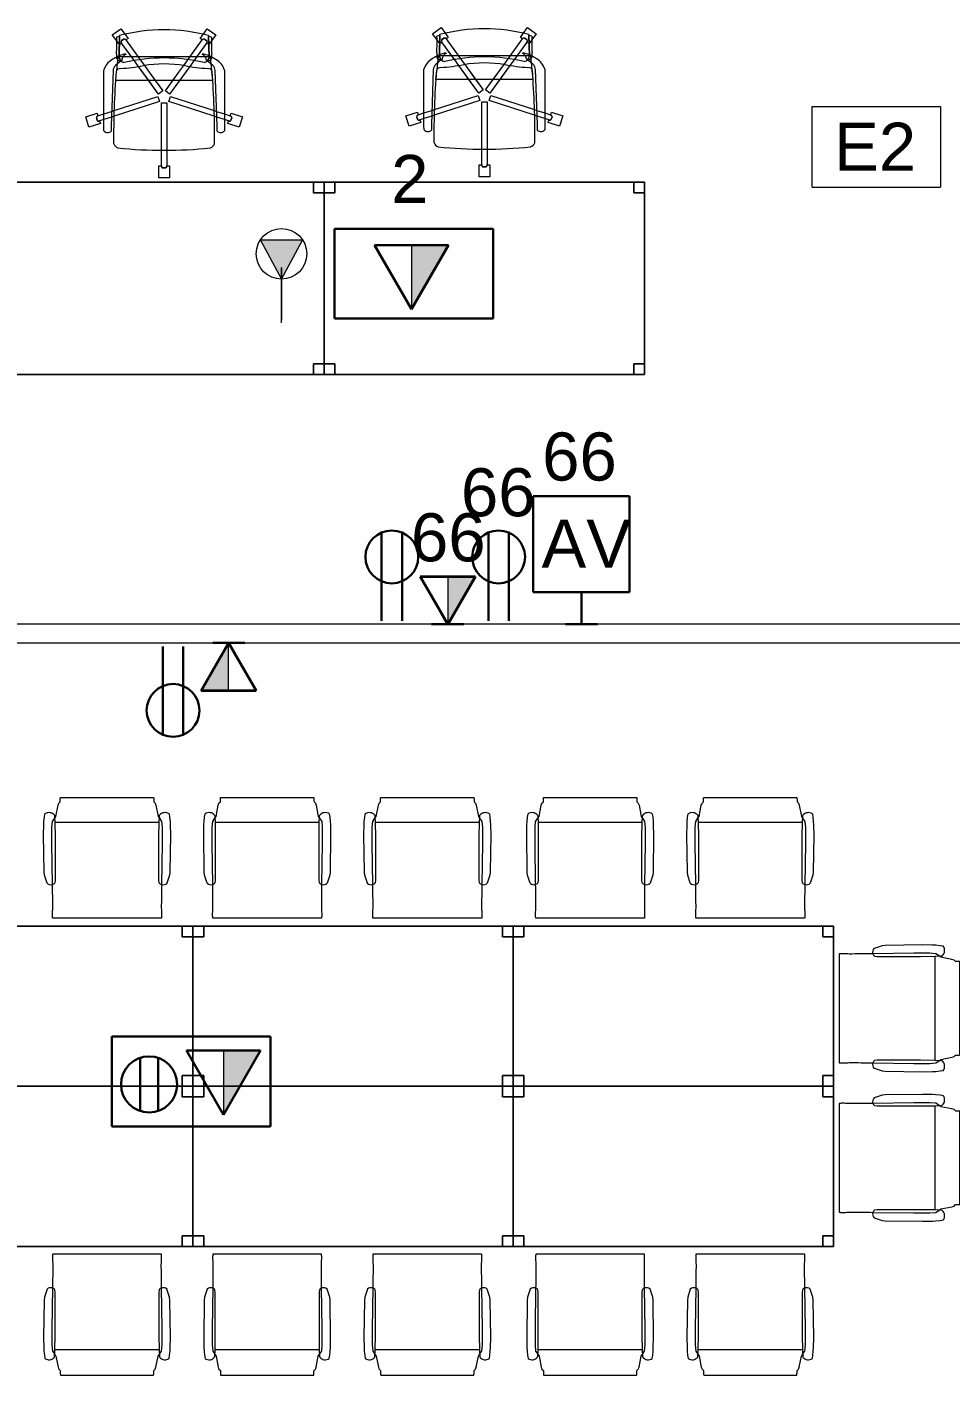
# Model space of a CAD drawing. Header units: inches. Extents: x 385 to 2249, y -1781 to -36.
# Drawn here: x 566.4 to 739.3, y -533.8 to -281.4 of the extents above; entities that cross this region are included whole.
import ezdxf

# ---------------------------------------------------------------- set-up
doc = ezdxf.new("R2010")
doc.units = ezdxf.units.IN
doc.header["$MEASUREMENT"] = 0
for name, color, linetype, lineweight in [('A-ANNO-KEYN', 231, 'Continuous', 9), ('A-ANNO-NOTE', 131, 'Continuous', 30), ('E-ELEC-FIXT', 91, 'Continuous', 9), ('I-FURN', 30, 'Continuous', 9), ('I-WALL', 2, 'Continuous', 13)]:
    doc.layers.add(name, color=color, linetype=linetype, lineweight=lineweight)
doc.styles.add('Arial', font='arial.ttf', dxfattribs={"height": 9})
doc.styles.add('Swis721 Lt BT', font='swissl.ttf', dxfattribs={"height": 9})

# ---------------------------------------------------------------- blocks, each defined once
blk = doc.blocks.new('F-Haworth_Chair_X99-Seminar - X99 Advanced Seminar Chair-V18-Level 5 POWER _ SIGNAL')
at = {"layer": 'I-FURN'}
for p, q in [((-1, 15.13), (1, 15.13)), ((-1, 12.88), (-1, 15.13)), ((-1, 15.13), (1, 15.13)), ((-1, 12.88), (-1, 15.13)), ((-0.52, 12.88), (-1, 12.88)), ((-0.52, 12.88), (-1, 12.88)), ((-0.5, 9.91), (-0.5, 12.88)), ((-0.5, 9.91), (-0.5, 12.88)), ((0.26, 13.26), (-0.26, 13.26)), ((0.26, 13.26), (-0.26, 13.26)), ((-0.25, 13.25), (0.25, 13.25)), ((-0.25, 13.25), (0.25, 13.25)), ((0.5, 12.88), (0.5, 9.91)), ((0.5, 12.88), (0.5, 9.91)), ((1, 12.88), (0.52, 12.88)), ((1, 12.88), (0.52, 12.88)), ((1, 15.13), (1, 12.88)), ((1, 15.13), (1, 12.88)), ((-0.5, 1.08), (-0.5, 9.91)), ((-0.5, 1.08), (-0.5, 9.91)), ((0.5, 9.91), (0.5, 1.08)), ((0.5, 9.91), (0.5, 1.08)), ((-14.69, 3.72), (-14.08, 5.62)), ((-14.69, 3.72), (-14.08, 5.62)), ((-14.08, 5.62), (-11.94, 4.93)), ((-14.08, 5.62), (-11.94, 4.93)), ((-11.32, 5.48), (-11.3, 6.32)), ((-11.32, -5.06), (-11.32, 5.48)), ((-9.92, 6.36), (-9.92, 5.36)), ((-9.92, 5.36), (-9.57, -4.97)), ((9.57, -4.97), (9.92, 5.36)), ((9.92, 5.36), (9.92, 6.36)), ((11.3, 6.32), (11.32, 5.48)), ((11.32, 5.48), (11.32, -5.06)), ((11.94, 4.93), (14.08, 5.62)), ((11.94, 4.93), (14.08, 5.62)), ((14.08, 5.62), (14.69, 3.72)), ((14.08, 5.62), (14.69, 3.72)), ((-12.55, 3.03), (-14.69, 3.72)), ((-12.55, 3.03), (-14.69, 3.72)), ((-12.53, 4.34), (-12.69, 3.85)), ((-12.53, 4.34), (-12.69, 3.85)), ((-12.68, 3.86), (-12.52, 4.33)), ((-12.68, 3.86), (-12.52, 4.33)), ((-12.4, 3.49), (-12.55, 3.03)), ((-12.4, 3.49), (-12.55, 3.03)), ((-11.32, 3.15), (-12.4, 3.5)), ((-11.32, 3.15), (-12.4, 3.5)), ((-11.94, 4.93), (-12.09, 4.47)), ((-11.94, 4.93), (-12.09, 4.47)), ((-12.09, 4.45), (-11.32, 4.21)), ((-12.09, 4.45), (-11.32, 4.21)), ((-11.32, 4.21), (-9.86, 3.73)), ((-11.32, 4.21), (-9.86, 3.73)), ((-9.83, 2.67), (-11.32, 3.15)), ((-9.83, 2.67), (-11.32, 3.15)), ((-9.86, 3.73), (-9.38, 3.57)), ((-9.86, 3.73), (-9.38, 3.57)), ((-9.37, 2.52), (-9.83, 2.67)), ((-9.37, 2.52), (-9.83, 2.67)), ((-9.38, 3.57), (-0.87, 0.81)), ((-9.38, 3.57), (-0.87, 0.81)), ((0.87, 0.81), (9.38, 3.57)), ((0.87, 0.81), (9.38, 3.57)), ((9.83, 2.67), (9.37, 2.52)), ((9.83, 2.67), (9.37, 2.52)), ((9.38, 3.57), (9.86, 3.73)), ((9.38, 3.57), (9.86, 3.73)), ((11.32, 3.15), (9.83, 2.67)), ((11.32, 3.15), (9.83, 2.67)), ((9.86, 3.73), (11.32, 4.21)), ((9.86, 3.73), (11.32, 4.21)), ((11.32, 4.21), (12.09, 4.45)), ((11.32, 4.21), (12.09, 4.45)), ((12.4, 3.5), (11.32, 3.15)), ((12.4, 3.5), (11.32, 3.15)), ((12.09, 4.47), (11.94, 4.93)), ((12.09, 4.47), (11.94, 4.93)), ((12.55, 3.03), (12.4, 3.49)), ((12.55, 3.03), (12.4, 3.49)), ((12.52, 4.33), (12.68, 3.86)), ((12.52, 4.33), (12.68, 3.86)), ((12.69, 3.85), (12.53, 4.34)), ((12.69, 3.85), (12.53, 4.34)), ((14.69, 3.72), (12.55, 3.03)), ((14.69, 3.72), (12.55, 3.03)), ((-1.18, -0.14), (-9.37, 2.52)), ((-1.18, -0.14), (-9.37, 2.52)), ((-0.87, 0.81), (-1.18, -0.14)), ((-0.87, 0.81), (-1.18, -0.14)), ((0.5, 1.08), (-0.5, 1.08)), ((0.5, 1.08), (-0.5, 1.08)), ((1.18, -0.14), (0.87, 0.81)), ((1.18, -0.14), (0.87, 0.81)), ((9.37, 2.52), (1.18, -0.14)), ((9.37, 2.52), (1.18, -0.14)), ((-4.79, -5.75), (-1.04, -0.58)), ((-0.23, -1.17), (-3.68, -5.91)), ((-2.89, -3.12), (-1.04, -0.58)), ((-0.23, -1.17), (-1.65, -3.12)), ((-1.04, -0.58), (-0.23, -1.17)), ((-1.04, -0.58), (-0.23, -1.17)), ((0.23, -1.17), (1.04, -0.58)), ((0.23, -1.17), (1.04, -0.58)), ((1.65, -3.12), (0.23, -1.17)), ((3.68, -5.91), (0.23, -1.17)), ((1.04, -0.58), (2.89, -3.12)), ((1.04, -0.58), (4.79, -5.75)), ((-9.07, -3.12), (-2.89, -3.12)), ((-9.07, -3.2), (-9.07, -3.12)), ((-8.9, -4.8), (-9.07, -3.2)), ((-8.88, -4.99), (-8.89, -4.91)), ((-8.75, -6.22), (-8.88, -4.99)), ((-4.79, -5.75), (-2.89, -3.12)), ((-1.65, -3.12), (-3.68, -5.91)), ((-2.89, -3.12), (-1.65, -3.12)), ((-1.65, -3.12), (1.65, -3.12)), ((1.65, -3.12), (2.89, -3.12)), ((3.68, -5.91), (1.65, -3.12)), ((2.89, -3.12), (9.07, -3.12)), ((2.89, -3.12), (4.79, -5.75)), ((8.88, -4.99), (8.75, -6.22)), ((8.89, -4.91), (8.88, -4.99)), ((9.07, -3.2), (8.9, -4.8)), ((9.07, -3.12), (9.07, -3.2)), ((-9.13, -5.92), (-8.07, -6.77)), ((-8.68, -6.87), (-8.75, -6.22)), ((-8.62, -7.42), (-8.68, -6.87)), ((-8.6, -7.6), (-8.62, -7.43)), ((-8.61, -6.81), (-8.23, -6.95)), ((-8.42, -7.57), (-8.34, -11.37)), ((-8.34, -11.52), (-8.42, -7.57)), ((-8.03, -6.81), (-7.95, -6.87)), ((-7.97, -10.12), (-5.57, -6.82)), ((-4.47, -7.01), (-7.16, -10.71)), ((-6.14, -7.6), (-5.57, -6.82)), ((-5.57, -6.82), (-4.79, -5.75)), ((-5.57, -6.82), (-4.79, -5.75)), ((-4.47, -7.01), (-4.9, -7.6)), ((-3.68, -5.91), (-4.47, -7.01)), ((-3.68, -5.91), (-4.47, -7.01)), ((4.47, -7.01), (3.68, -5.91)), ((4.47, -7.01), (3.68, -5.91)), ((4.9, -7.6), (4.47, -7.01)), ((7.16, -10.71), (4.47, -7.01)), ((4.79, -5.75), (5.57, -6.82)), ((4.79, -5.75), (5.57, -6.82)), ((5.57, -6.82), (6.14, -7.6)), ((5.57, -6.82), (7.97, -10.12)), ((7.95, -6.87), (8.03, -6.81)), ((8.07, -6.77), (9.13, -5.92)), ((8.23, -6.95), (8.61, -6.81)), ((8.34, -11.37), (8.42, -7.57)), ((8.42, -7.57), (8.34, -11.52)), ((8.62, -7.43), (8.6, -7.6)), ((8.68, -6.87), (8.62, -7.42)), ((8.75, -6.22), (8.68, -6.87)), ((-8.88, -10.52), (-8.38, -9.83)), ((-8.88, -10.52), (-8.38, -9.83)), ((-8.49, -7.6), (-8.56, -7.6)), ((-7.65, -7.6), (-8.4, -7.6)), ((-8.38, -9.83), (-7.99, -10.11)), ((-8.38, -9.83), (-7.99, -10.11)), ((-7.97, -10.12), (-6.14, -7.6)), ((-6.14, -7.6), (-7.65, -7.6)), ((-7.18, -7.99), (-7.21, -8.13)), ((-4.9, -7.6), (-7.16, -10.71)), ((-4.9, -7.6), (-6.14, -7.6)), ((4.9, -7.6), (-4.9, -7.6)), ((6.14, -7.6), (4.9, -7.6)), ((7.16, -10.71), (4.9, -7.6)), ((7.65, -7.6), (6.14, -7.6)), ((6.14, -7.6), (7.97, -10.12)), ((7.21, -8.13), (7.18, -7.99)), ((8.4, -7.6), (7.65, -7.6)), ((7.99, -10.11), (8.38, -9.83)), ((7.99, -10.11), (8.38, -9.83)), ((8.38, -9.83), (8.88, -10.52)), ((8.38, -9.83), (8.88, -10.52)), ((8.56, -7.6), (8.49, -7.6)), ((-9.7, -11.65), (-8.88, -10.52)), ((-9.7, -11.65), (-8.88, -10.52)), ((-8.08, -12.82), (-9.7, -11.65)), ((-8.08, -12.82), (-9.7, -11.65)), ((-7.29, -11.74), (-8.08, -12.82)), ((-7.29, -11.74), (-8.08, -12.82)), ((-8, -10.58), (-7.59, -10.88)), ((-8, -10.58), (-7.59, -10.88)), ((-7.59, -10.87), (-7.99, -10.57)), ((-7.59, -10.87), (-7.99, -10.57)), ((-6.76, -11), (-7.29, -11.74)), ((-6.76, -11), (-7.29, -11.74)), ((-7.15, -10.72), (-6.76, -11)), ((-7.15, -10.72), (-6.76, -11)), ((6.76, -11), (7.15, -10.72)), ((6.76, -11), (7.15, -10.72)), ((7.29, -11.74), (6.76, -11)), ((7.29, -11.74), (6.76, -11)), ((8.08, -12.82), (7.29, -11.74)), ((8.08, -12.82), (7.29, -11.74)), ((7.99, -10.57), (7.59, -10.87)), ((7.99, -10.57), (7.59, -10.87)), ((7.59, -10.88), (8, -10.58)), ((7.59, -10.88), (8, -10.58)), ((9.7, -11.65), (8.08, -12.82)), ((9.7, -11.65), (8.08, -12.82)), ((8.88, -10.52), (9.7, -11.65)), ((8.88, -10.52), (9.7, -11.65))]:
    blk.add_line(p, q, dxfattribs=at)
for centre, radius, start, end in [((-0.11, 12.88), 0.407, 111.1651, 180.8349), ((-0.11, 12.88), 0.407, 166.9009, 180.8349), ((-0.11, 12.88), 0.407, 111.1651, 166.9009), ((-0.09, 12.88), 0.406, 112.6199, 180), ((-0.09, 12.88), 0.406, 166.524, 180), ((-0.09, 12.88), 0.406, 126.0959, 166.524), ((-0.09, 12.88), 0.406, 112.6199, 126.0959), ((0.09, 12.88), 0.406, 53.9041, 67.3801), ((0.09, 12.88), 0.406, 0, 67.3801), ((0.11, 12.88), 0.407, 40.967, 68.8349), ((0.11, 12.88), 0.407, 359.1651, 68.8349), ((0.09, 12.88), 0.406, 0, 53.9041), ((0.11, 12.88), 0.407, 27.033, 40.967), ((0.11, 12.88), 0.407, 359.1651, 27.033), ((-8.21, 8.28), 1.31, 110.0433, 159.9567), ((144.06, 7.32), 153.52, 179.4749, 184.5213), ((0, -75.01), 84.96, 84.1475, 95.8525), ((8.21, 8.28), 1.31, 20.0433, 69.9567), ((-144.06, 7.32), 153.52, 355.4787, 0.5251), ((-10.58, 5.68), 0.956, 45.8901, 138.1099), ((10.58, 5.68), 0.956, 41.8901, 134.1099), ((-12.28, 3.88), 0.407, 183.1651, 238.9009), ((-12.28, 3.88), 0.407, 183.1651, 252.8349), ((-12.27, 3.89), 0.406, 184.6199, 198.0959), ((-12.27, 3.89), 0.406, 184.6199, 252), ((-12.27, 3.89), 0.406, 198.0959, 238.524), ((-12.22, 4.09), 0.407, 99.033, 140.8349), ((-12.22, 4.09), 0.407, 71.1651, 140.8349), ((-12.22, 4.07), 0.406, 85.476, 139.3801), ((-12.22, 4.07), 0.406, 72, 139.3801), ((-12.27, 3.89), 0.406, 238.524, 252), ((-12.28, 3.88), 0.407, 238.9009, 252.8349), ((-12.22, 4.09), 0.407, 85.0991, 99.033), ((-12.22, 4.09), 0.407, 71.1651, 85.0991), ((-12.22, 4.07), 0.406, 72, 85.476), ((12.22, 4.09), 0.407, 53.0991, 108.8349), ((12.22, 4.09), 0.407, 39.1651, 108.8349), ((12.22, 4.07), 0.406, 81.0479, 108), ((12.22, 4.07), 0.406, 40.6199, 108), ((12.22, 4.07), 0.406, 40.6199, 81.0479), ((12.27, 3.89), 0.406, 288, 355.3801), ((12.28, 3.88), 0.407, 287.1651, 356.8349), ((12.27, 3.89), 0.406, 288, 341.9041), ((12.28, 3.88), 0.407, 287.1651, 328.967), ((12.22, 4.09), 0.407, 39.1651, 53.0991), ((12.28, 3.88), 0.407, 328.967, 356.8349), ((12.27, 3.89), 0.406, 341.9041, 355.3801), ((-8.18, -4.9), 1.39, 182.8013, 227.1078), ((-8.24, -4.59), 0.763, 194.2338, 275.7662), ((8.24, -4.59), 0.763, 264.2338, 345.7662), ((8.18, -4.9), 1.39, 312.8922, 357.1987), ((-7.87, -3.92), 3.63, 198.1789, 238.0478), ((-4.71, 1.15), 9.61, 238.0478, 243.9964), ((-5.2, -7.86), 3.74, 170.0936, 184.0143), ((-4.71, 1.15), 9.61, 243.9964, 246.4906), ((-8.28, -7.33), 0.613, 122.5427, 170.0936), ((-7.37, -7.55), 1.05, 95.9554, 181.1786), ((-7.37, -7.55), 1.05, 145.2002, 181.1786), ((-11.32, -48.08), 42.84, 79.9767, 85.7699), ((-6.55, -6.76), 1.38, 185.0878, 199.5533), ((-6.55, -6.76), 1.38, 199.5533, 212.4248), ((-6.55, -6.76), 1.38, 214.0187, 242.9497), ((0, 26.49), 33.83, 257.2285, 282.7715), ((0, 15.97), 22.19, 259.9767, 280.0233), ((11.32, -48.08), 42.84, 94.2301, 100.0233), ((6.55, -6.76), 1.38, 311.5158, 325.9813), ((7.37, -7.55), 1.05, 358.8214, 84.0446), ((6.55, -6.76), 1.38, 327.5752, 354.9122), ((7.37, -7.55), 1.05, 358.8214, 34.7998), ((4.71, 1.15), 9.61, 293.5094, 296.0036), ((8.28, -7.33), 0.613, 9.9064, 57.4573), ((5.2, -7.86), 3.74, 355.9857, 9.9064), ((4.71, 1.15), 9.61, 296.0036, 301.9522), ((7.87, -3.92), 3.63, 301.9522, 341.8211), ((-36.06, -10.03), 27.2, 357.4882, 4.0143), ((-4.71, 1.15), 9.61, 246.6393, 247.073), ((-4.71, 1.15), 9.61, 247.2631, 254.9334), ((6.55, -6.76), 1.38, 297.0503, 311.5158), ((4.71, 1.15), 9.61, 285.0666, 292.7369), ((4.71, 1.15), 9.61, 292.927, 293.3607), ((36.06, -10.03), 27.2, 175.9857, 182.5118), ((0, 20.73), 33.17, 254.4478, 255.4234), ((0, 20.29), 32.89, 255.304, 284.6925), ((-7.66, -10.36), 0.407, 143.1651, 212.8349), ((-7.66, -10.36), 0.407, 143.1651, 212.8349), ((-7.64, -10.36), 0.406, 144, 211.3801), ((-7.64, -10.36), 0.406, 144, 184.4281), ((-7.64, -10.36), 0.406, 184.4281, 197.9041), ((-7.64, -10.36), 0.406, 197.9041, 211.3801), ((-7.49, -10.47), 0.406, 256.6199, 324), ((-7.48, -10.49), 0.407, 255.1651, 324.8349), ((-7.48, -10.49), 0.407, 255.1651, 324.8349), ((-7.49, -10.47), 0.406, 256.6199, 297.0479), ((-7.49, -10.47), 0.406, 297.0479, 324), ((7.48, -10.49), 0.407, 215.1651, 284.8349), ((7.48, -10.49), 0.407, 215.1651, 229.0991), ((7.49, -10.47), 0.406, 216, 256.4281), ((7.49, -10.47), 0.406, 216, 229.476), ((7.48, -10.49), 0.407, 229.0991, 284.8349), ((7.49, -10.47), 0.406, 229.476, 242.9521), ((7.49, -10.47), 0.406, 242.9521, 256.4281), ((7.49, -10.47), 0.406, 256.4281, 283.3801), ((7.49, -10.47), 0.406, 256.4281, 283.3801), ((7.64, -10.36), 0.406, 328.6199, 36), ((7.64, -10.36), 0.406, 22.524, 36), ((7.66, -10.36), 0.407, 327.1651, 36.8349), ((7.66, -10.36), 0.407, 327.1651, 36.8349), ((7.64, -10.36), 0.406, 328.6199, 342.0959), ((7.64, -10.36), 0.406, 9.0479, 22.524), ((7.64, -10.36), 0.406, 342.0959, 9.0479), ((0, 20.73), 33.17, 284.5766, 285.5522)]:
    blk.add_arc(centre, radius, start, end, dxfattribs=at)
blk = doc.blocks.new('F-Haworth_Chair_X99-Seminar - X99 Advanced Seminar Chair-V22-Level 5 POWER _ SIGNAL')
at = {"layer": 'I-FURN'}
for p, q in [((-1, 15.13), (1, 15.13)), ((-1, 12.88), (-1, 15.13)), ((-1, 15.13), (1, 15.13)), ((-1, 12.88), (-1, 15.13)), ((-0.52, 12.88), (-1, 12.88)), ((-0.52, 12.88), (-1, 12.88)), ((-0.5, 9.91), (-0.5, 12.88)), ((-0.5, 9.91), (-0.5, 12.88)), ((0.26, 13.26), (-0.26, 13.26)), ((0.26, 13.26), (-0.26, 13.26)), ((-0.25, 13.25), (0.25, 13.25)), ((-0.25, 13.25), (0.25, 13.25)), ((0.5, 12.88), (0.5, 9.91)), ((0.5, 12.88), (0.5, 9.91)), ((1, 12.88), (0.52, 12.88)), ((1, 12.88), (0.52, 12.88)), ((1, 15.13), (1, 12.88)), ((1, 15.13), (1, 12.88)), ((-0.5, 1.08), (-0.5, 9.91)), ((-0.5, 1.08), (-0.5, 9.91)), ((0.5, 9.91), (0.5, 1.08)), ((0.5, 9.91), (0.5, 1.08)), ((-14.69, 3.72), (-14.08, 5.62)), ((-14.69, 3.72), (-14.08, 5.62)), ((-14.08, 5.62), (-11.94, 4.93)), ((-14.08, 5.62), (-11.94, 4.93)), ((-11.32, 5.48), (-11.3, 6.32)), ((-11.32, -5.06), (-11.32, 5.48)), ((-9.92, 6.36), (-9.92, 5.36)), ((-9.92, 5.36), (-9.57, -4.97)), ((9.57, -4.97), (9.92, 5.36)), ((9.92, 5.36), (9.92, 6.36)), ((11.3, 6.32), (11.32, 5.48)), ((11.32, 5.48), (11.32, -5.06)), ((11.94, 4.93), (14.08, 5.62)), ((11.94, 4.93), (14.08, 5.62)), ((14.08, 5.62), (14.69, 3.72)), ((14.08, 5.62), (14.69, 3.72)), ((-12.55, 3.03), (-14.69, 3.72)), ((-12.55, 3.03), (-14.69, 3.72)), ((-12.53, 4.34), (-12.69, 3.85)), ((-12.53, 4.34), (-12.69, 3.85)), ((-12.68, 3.86), (-12.52, 4.33)), ((-12.68, 3.86), (-12.52, 4.33)), ((-12.4, 3.49), (-12.55, 3.03)), ((-12.4, 3.49), (-12.55, 3.03)), ((-11.32, 3.15), (-12.4, 3.5)), ((-11.32, 3.15), (-12.4, 3.5)), ((-11.94, 4.93), (-12.09, 4.47)), ((-11.94, 4.93), (-12.09, 4.47)), ((-12.09, 4.45), (-11.32, 4.21)), ((-12.09, 4.45), (-11.32, 4.21)), ((-11.32, 4.21), (-9.86, 3.73)), ((-11.32, 4.21), (-9.86, 3.73)), ((-9.83, 2.67), (-11.32, 3.15)), ((-9.83, 2.67), (-11.32, 3.15)), ((-9.86, 3.73), (-9.38, 3.57)), ((-9.86, 3.73), (-9.38, 3.57)), ((-9.37, 2.52), (-9.83, 2.67)), ((-9.37, 2.52), (-9.83, 2.67)), ((-9.38, 3.57), (-0.87, 0.81)), ((-9.38, 3.57), (-0.87, 0.81)), ((0.87, 0.81), (9.38, 3.57)), ((0.87, 0.81), (9.38, 3.57)), ((9.83, 2.67), (9.37, 2.52)), ((9.83, 2.67), (9.37, 2.52)), ((9.38, 3.57), (9.86, 3.73)), ((9.38, 3.57), (9.86, 3.73)), ((11.32, 3.15), (9.83, 2.67)), ((11.32, 3.15), (9.83, 2.67)), ((9.86, 3.73), (11.32, 4.21)), ((9.86, 3.73), (11.32, 4.21)), ((11.32, 4.21), (12.09, 4.45)), ((11.32, 4.21), (12.09, 4.45)), ((12.4, 3.5), (11.32, 3.15)), ((12.4, 3.5), (11.32, 3.15)), ((12.09, 4.47), (11.94, 4.93)), ((12.09, 4.47), (11.94, 4.93)), ((12.55, 3.03), (12.4, 3.49)), ((12.55, 3.03), (12.4, 3.49)), ((12.52, 4.33), (12.68, 3.86)), ((12.52, 4.33), (12.68, 3.86)), ((12.69, 3.85), (12.53, 4.34)), ((12.69, 3.85), (12.53, 4.34)), ((14.69, 3.72), (12.55, 3.03)), ((14.69, 3.72), (12.55, 3.03)), ((-1.18, -0.14), (-9.37, 2.52)), ((-1.18, -0.14), (-9.37, 2.52)), ((-0.87, 0.81), (-1.18, -0.14)), ((-0.87, 0.81), (-1.18, -0.14)), ((0.5, 1.08), (-0.5, 1.08)), ((0.5, 1.08), (-0.5, 1.08)), ((1.18, -0.14), (0.87, 0.81)), ((1.18, -0.14), (0.87, 0.81)), ((9.37, 2.52), (1.18, -0.14)), ((9.37, 2.52), (1.18, -0.14)), ((-4.79, -5.75), (-1.04, -0.58)), ((-2.89, -3.12), (-1.04, -0.58)), ((-0.23, -1.17), (-2.78, -4.67)), ((-0.23, -1.17), (-1.65, -3.12)), ((-1.04, -0.58), (-0.23, -1.17)), ((-1.04, -0.58), (-0.23, -1.17)), ((0.23, -1.17), (1.04, -0.58)), ((0.23, -1.17), (1.04, -0.58)), ((1.65, -3.12), (0.23, -1.17)), ((2.78, -4.67), (0.23, -1.17)), ((1.04, -0.58), (2.89, -3.12)), ((1.04, -0.58), (4.79, -5.75)), ((-9.07, -3.12), (-2.89, -3.12)), ((-9.07, -3.2), (-9.07, -3.12)), ((-8.9, -4.8), (-9.07, -3.2)), ((-8.88, -4.99), (-8.89, -4.91)), ((-8.75, -6.22), (-8.88, -4.99)), ((-4.79, -5.75), (-2.89, -3.12)), ((-2.78, -4.68), (-3.68, -5.91)), ((-2.78, -4.68), (-3.68, -5.91)), ((-2.89, -3.12), (-1.65, -3.12)), ((-1.65, -3.12), (-2.78, -4.67)), ((-1.65, -3.12), (1.65, -3.12)), ((1.65, -3.12), (2.89, -3.12)), ((2.78, -4.67), (1.65, -3.12)), ((3.68, -5.91), (2.78, -4.68)), ((3.68, -5.91), (2.78, -4.68)), ((2.89, -3.12), (9.07, -3.12)), ((2.89, -3.12), (4.79, -5.75)), ((8.88, -4.99), (8.75, -6.22)), ((8.89, -4.91), (8.88, -4.99)), ((9.07, -3.2), (8.9, -4.8)), ((9.07, -3.12), (9.07, -3.2)), ((-9.13, -5.92), (-8.07, -6.77)), ((-8.68, -6.87), (-8.75, -6.22)), ((-8.62, -7.42), (-8.68, -6.87)), ((-8.6, -7.6), (-8.62, -7.43)), ((-8.61, -6.81), (-8.23, -6.95)), ((-8.42, -7.57), (-8.34, -11.37)), ((-8.34, -11.52), (-8.42, -7.57)), ((-8.03, -6.81), (-7.95, -6.87)), ((-7.97, -10.12), (-5.57, -6.82)), ((-4.47, -7.01), (-7.16, -10.71)), ((-6.14, -7.6), (-5.57, -6.82)), ((-5.57, -6.82), (-4.79, -5.75)), ((-5.57, -6.82), (-4.79, -5.75)), ((-4.47, -7.01), (-4.9, -7.6)), ((-3.68, -5.91), (-4.47, -7.01)), ((-3.68, -5.91), (-4.47, -7.01)), ((4.47, -7.01), (3.68, -5.91)), ((4.47, -7.01), (3.68, -5.91)), ((4.9, -7.6), (4.47, -7.01)), ((7.16, -10.71), (4.47, -7.01)), ((4.79, -5.75), (5.57, -6.82)), ((4.79, -5.75), (5.57, -6.82)), ((5.57, -6.82), (6.14, -7.6)), ((5.57, -6.82), (7.97, -10.12)), ((7.95, -6.87), (8.03, -6.81)), ((8.07, -6.77), (9.13, -5.92)), ((8.23, -6.95), (8.61, -6.81)), ((8.34, -11.37), (8.42, -7.57)), ((8.42, -7.57), (8.34, -11.52)), ((8.62, -7.43), (8.6, -7.6)), ((8.68, -6.87), (8.62, -7.42)), ((8.75, -6.22), (8.68, -6.87)), ((-8.88, -10.52), (-8.38, -9.83)), ((-8.88, -10.52), (-8.38, -9.83)), ((-8.49, -7.6), (-8.56, -7.6)), ((-7.65, -7.6), (-8.4, -7.6)), ((-8.38, -9.83), (-7.99, -10.11)), ((-8.38, -9.83), (-7.99, -10.11)), ((-7.97, -10.12), (-6.14, -7.6)), ((-6.14, -7.6), (-7.65, -7.6)), ((-7.18, -7.99), (-7.21, -8.13)), ((-4.9, -7.6), (-7.16, -10.71)), ((-4.9, -7.6), (-6.14, -7.6)), ((4.9, -7.6), (-4.9, -7.6)), ((6.14, -7.6), (4.9, -7.6)), ((7.16, -10.71), (4.9, -7.6)), ((7.65, -7.6), (6.14, -7.6)), ((6.14, -7.6), (7.97, -10.12)), ((7.21, -8.13), (7.18, -7.99)), ((8.4, -7.6), (7.65, -7.6)), ((7.99, -10.11), (8.38, -9.83)), ((7.99, -10.11), (8.38, -9.83)), ((8.38, -9.83), (8.88, -10.52)), ((8.38, -9.83), (8.88, -10.52)), ((8.56, -7.6), (8.49, -7.6)), ((-9.7, -11.65), (-8.88, -10.52)), ((-9.7, -11.65), (-8.88, -10.52)), ((-8.08, -12.82), (-9.7, -11.65)), ((-8.08, -12.82), (-9.7, -11.65)), ((-7.29, -11.74), (-8.08, -12.82)), ((-7.29, -11.74), (-8.08, -12.82)), ((-8, -10.58), (-7.59, -10.88)), ((-8, -10.58), (-7.59, -10.88)), ((-7.59, -10.87), (-7.99, -10.57)), ((-7.59, -10.87), (-7.99, -10.57)), ((-6.76, -11), (-7.29, -11.74)), ((-6.76, -11), (-7.29, -11.74)), ((-7.15, -10.72), (-6.76, -11)), ((-7.15, -10.72), (-6.76, -11)), ((6.76, -11), (7.15, -10.72)), ((6.76, -11), (7.15, -10.72)), ((7.29, -11.74), (6.76, -11)), ((7.29, -11.74), (6.76, -11)), ((8.08, -12.82), (7.29, -11.74)), ((8.08, -12.82), (7.29, -11.74)), ((7.99, -10.57), (7.59, -10.87)), ((7.99, -10.57), (7.59, -10.87)), ((7.59, -10.88), (8, -10.58)), ((7.59, -10.88), (8, -10.58)), ((9.7, -11.65), (8.08, -12.82)), ((9.7, -11.65), (8.08, -12.82)), ((8.88, -10.52), (9.7, -11.65)), ((8.88, -10.52), (9.7, -11.65))]:
    blk.add_line(p, q, dxfattribs=at)
for centre, radius, start, end in [((-0.11, 12.88), 0.407, 111.1651, 180.8349), ((-0.11, 12.88), 0.407, 139.033, 180.8349), ((-0.09, 12.88), 0.406, 112.6199, 180), ((-0.09, 12.88), 0.406, 166.524, 180), ((-0.09, 12.88), 0.406, 126.0959, 166.524), ((-0.11, 12.88), 0.407, 125.0991, 139.033), ((-0.11, 12.88), 0.407, 111.1651, 125.0991), ((-0.09, 12.88), 0.406, 112.6199, 126.0959), ((0.09, 12.88), 0.406, 53.9041, 67.3801), ((0.09, 12.88), 0.406, 0, 67.3801), ((0.11, 12.88), 0.407, 54.9009, 68.8349), ((0.11, 12.88), 0.407, 359.1651, 68.8349), ((0.09, 12.88), 0.406, 0, 53.9041), ((0.11, 12.88), 0.407, 40.967, 54.9009), ((0.11, 12.88), 0.407, 27.033, 40.967), ((0.11, 12.88), 0.407, 359.1651, 27.033), ((-8.21, 8.28), 1.31, 110.0433, 159.9567), ((144.06, 7.32), 153.52, 179.4749, 184.5213), ((0, -75.01), 84.96, 84.1475, 95.8525), ((8.21, 8.28), 1.31, 20.0433, 69.9567), ((-144.06, 7.32), 153.52, 355.4787, 0.5251), ((-10.58, 5.68), 0.956, 45.8901, 138.1099), ((10.58, 5.68), 0.956, 41.8901, 134.1099), ((-12.28, 3.88), 0.407, 183.1651, 252.8349), ((-12.28, 3.88), 0.407, 183.1651, 252.8349), ((-12.27, 3.89), 0.406, 184.6199, 198.0959), ((-12.27, 3.89), 0.406, 184.6199, 252), ((-12.27, 3.89), 0.406, 198.0959, 238.524), ((-12.22, 4.09), 0.407, 71.1651, 140.8349), ((-12.22, 4.09), 0.407, 71.1651, 140.8349), ((-12.22, 4.07), 0.406, 85.476, 139.3801), ((-12.22, 4.07), 0.406, 72, 139.3801), ((-12.27, 3.89), 0.406, 238.524, 252), ((-12.22, 4.07), 0.406, 72, 85.476), ((12.22, 4.09), 0.407, 39.1651, 108.8349), ((12.22, 4.09), 0.407, 39.1651, 108.8349), ((12.22, 4.07), 0.406, 94.524, 108), ((12.22, 4.07), 0.406, 40.6199, 108), ((12.22, 4.07), 0.406, 81.0479, 94.524), ((12.22, 4.07), 0.406, 40.6199, 81.0479), ((12.27, 3.89), 0.406, 288, 355.3801), ((12.28, 3.88), 0.407, 287.1651, 356.8349), ((12.28, 3.88), 0.407, 287.1651, 342.9009), ((12.27, 3.89), 0.406, 288, 341.9041), ((12.27, 3.89), 0.406, 341.9041, 355.3801), ((12.28, 3.88), 0.407, 342.9009, 356.8349), ((-8.18, -4.9), 1.39, 182.8013, 227.1078), ((-8.24, -4.59), 0.763, 194.2338, 275.7662), ((8.24, -4.59), 0.763, 264.2338, 345.7662), ((8.18, -4.9), 1.39, 312.8922, 357.1987), ((-7.87, -3.92), 3.63, 198.1789, 238.0478), ((-4.71, 1.15), 9.61, 238.0478, 243.9964), ((-5.2, -7.86), 3.74, 170.0936, 184.0143), ((-4.71, 1.15), 9.61, 243.9964, 246.4906), ((-8.28, -7.33), 0.613, 122.5427, 170.0936), ((-7.37, -7.55), 1.05, 95.9554, 181.1786), ((-7.37, -7.55), 1.05, 145.2002, 181.1786), ((-11.32, -48.08), 42.84, 79.9767, 85.7699), ((-6.55, -6.76), 1.38, 185.0878, 212.4248), ((-6.55, -6.76), 1.38, 214.0187, 242.9497), ((0, 26.49), 33.83, 257.2285, 282.7715), ((0, 15.97), 22.19, 259.9767, 280.0233), ((11.32, -48.08), 42.84, 94.2301, 100.0233), ((6.55, -6.76), 1.38, 297.0503, 325.9813), ((7.37, -7.55), 1.05, 358.8214, 84.0446), ((6.55, -6.76), 1.38, 327.5752, 340.4467), ((6.55, -6.76), 1.38, 340.4467, 354.9122), ((7.37, -7.55), 1.05, 358.8214, 34.7998), ((4.71, 1.15), 9.61, 293.5094, 296.0036), ((8.28, -7.33), 0.613, 9.9064, 57.4573), ((5.2, -7.86), 3.74, 355.9857, 9.9064), ((4.71, 1.15), 9.61, 296.0036, 301.9522), ((7.87, -3.92), 3.63, 301.9522, 341.8211), ((-36.06, -10.03), 27.2, 357.4882, 4.0143), ((-4.71, 1.15), 9.61, 246.6393, 247.073), ((-4.71, 1.15), 9.61, 247.2631, 254.9334), ((4.71, 1.15), 9.61, 285.0666, 292.7369), ((4.71, 1.15), 9.61, 292.927, 293.3607), ((36.06, -10.03), 27.2, 175.9857, 182.5118), ((0, 20.73), 33.17, 254.4478, 255.4234), ((0, 20.29), 32.89, 255.304, 284.6925), ((-7.66, -10.36), 0.407, 143.1651, 212.8349), ((-7.66, -10.36), 0.407, 143.1651, 212.8349), ((-7.64, -10.36), 0.406, 144, 211.3801), ((-7.64, -10.36), 0.406, 144, 211.3801), ((-7.48, -10.49), 0.407, 255.1651, 324.8349), ((-7.48, -10.49), 0.407, 255.1651, 324.8349), ((-7.49, -10.47), 0.406, 256.6199, 270.0959), ((-7.49, -10.47), 0.406, 256.6199, 270.0959), ((-7.49, -10.47), 0.406, 270.0959, 297.0479), ((-7.49, -10.47), 0.406, 270.0959, 283.5719), ((-7.49, -10.47), 0.406, 283.5719, 297.0479), ((-7.49, -10.47), 0.406, 297.0479, 324), ((-7.49, -10.47), 0.406, 297.0479, 324), ((7.48, -10.49), 0.407, 215.1651, 284.8349), ((7.48, -10.49), 0.407, 215.1651, 284.8349), ((7.49, -10.47), 0.406, 216, 256.4281), ((7.49, -10.47), 0.406, 216, 283.3801), ((7.49, -10.47), 0.406, 256.4281, 283.3801), ((7.64, -10.36), 0.406, 355.5719, 36), ((7.64, -10.36), 0.406, 22.524, 36), ((7.66, -10.36), 0.407, 327.1651, 36.8349), ((7.66, -10.36), 0.407, 327.1651, 36.8349), ((7.64, -10.36), 0.406, 328.6199, 355.5719), ((7.64, -10.36), 0.406, 328.6199, 342.0959), ((7.64, -10.36), 0.406, 355.5719, 22.524), ((7.64, -10.36), 0.406, 342.0959, 355.5719), ((0, 20.73), 33.17, 284.5766, 285.5522)]:
    blk.add_arc(centre, radius, start, end, dxfattribs=at)
blk = doc.blocks.new('Rectangular Table - Rectangular Table-5809079-Level 5 POWER _ SIGNAL')
at = {"layer": 'I-FURN'}
for p, q in [((-28, 18), (-30, 18)), ((-30, 18), (-30, 16)), ((-30, 16), (-30, 18)), ((-30, 18), (-28, 18)), ((30, 18), (-30, 18)), ((-30, 18), (-30, -18)), ((-30, -18), (-30, 18)), ((-30, 18), (30, 18)), ((-28, 16), (-28, 18)), ((-28, 18), (-28, 16)), ((28, 18), (28, 16)), ((30, 18), (28, 18)), ((28, 18), (30, 18)), ((28, 16), (28, 18)), ((30, 16), (30, 18)), ((30, 18), (30, 16)), ((30, -18), (30, 18)), ((30, 18), (30, -18)), ((-30, 16), (-28, 16)), ((-28, 16), (-30, 16)), ((28, 16), (30, 16)), ((30, 16), (28, 16)), ((-28, -16), (-30, -16)), ((-30, -16), (-30, -18)), ((-30, -18), (-30, -16)), ((-30, -16), (-28, -16)), ((-28, -18), (-28, -16)), ((-28, -16), (-28, -18)), ((30, -16), (28, -16)), ((28, -16), (28, -18)), ((28, -18), (28, -16)), ((28, -16), (30, -16)), ((30, -18), (30, -16)), ((30, -16), (30, -18)), ((-30, -18), (-28, -18)), ((-28, -18), (-30, -18)), ((-30, -18), (30, -18)), ((30, -18), (-30, -18)), ((28, -18), (30, -18)), ((30, -18), (28, -18))]:
    blk.add_line(p, q, dxfattribs=at)
blk = doc.blocks.new('Rectangular Table - Rectangular Table-5809067-Level 5 POWER _ SIGNAL')
at = {"layer": 'I-FURN'}
for p, q in [((-28, 18), (-30, 18)), ((-30, 18), (-30, 16)), ((-30, 16), (-30, 18)), ((-30, 18), (-28, 18)), ((30, 18), (-30, 18)), ((-30, 18), (-30, -18)), ((-30, -18), (-30, 18)), ((-30, 18), (30, 18)), ((-28, 16), (-28, 18)), ((-28, 18), (-28, 16)), ((28, 18), (28, 16)), ((30, 18), (28, 18)), ((28, 18), (30, 18)), ((28, 16), (28, 18)), ((30, 16), (30, 18)), ((30, 18), (30, 16)), ((30, -18), (30, 18)), ((30, 18), (30, -18)), ((-30, 16), (-28, 16)), ((-28, 16), (-30, 16)), ((28, 16), (30, 16)), ((30, 16), (28, 16)), ((-28, -16), (-30, -16)), ((-30, -16), (-30, -18)), ((-30, -18), (-30, -16)), ((-30, -16), (-28, -16)), ((-28, -18), (-28, -16)), ((-28, -16), (-28, -18)), ((30, -16), (28, -16)), ((28, -16), (28, -18)), ((28, -18), (28, -16)), ((28, -16), (30, -16)), ((30, -18), (30, -16)), ((30, -16), (30, -18)), ((-30, -18), (-28, -18)), ((-28, -18), (-30, -18)), ((-30, -18), (30, -18)), ((30, -18), (-30, -18)), ((28, -18), (30, -18)), ((30, -18), (28, -18))]:
    blk.add_line(p, q, dxfattribs=at)
blk = doc.blocks.new('Rectangular Table - Rectangular Table-5809078-Level 5 POWER _ SIGNAL')
at = {"layer": 'I-FURN'}
for p, q in [((-28, 15), (-30, 15)), ((-30, 15), (-30, 13)), ((-30, 13), (-30, 15)), ((-30, 15), (-28, 15)), ((30, 15), (-30, 15)), ((-30, 15), (-30, -15)), ((-30, -15), (-30, 15)), ((-30, 15), (30, 15)), ((-30, 13), (-28, 13)), ((-28, 13), (-30, 13)), ((-28, 13), (-28, 15)), ((-28, 15), (-28, 13)), ((28, 15), (28, 13)), ((30, 15), (28, 15)), ((28, 15), (30, 15)), ((28, 13), (28, 15)), ((28, 13), (30, 13)), ((30, 13), (28, 13)), ((30, 13), (30, 15)), ((30, 15), (30, 13)), ((30, -15), (30, 15)), ((30, 15), (30, -15)), ((-28, -13), (-30, -13)), ((-30, -13), (-30, -15)), ((-30, -15), (-30, -13)), ((-30, -13), (-28, -13)), ((-30, -15), (-28, -15)), ((-28, -15), (-30, -15)), ((-30, -15), (30, -15)), ((30, -15), (-30, -15)), ((-28, -15), (-28, -13)), ((-28, -13), (-28, -15)), ((30, -13), (28, -13)), ((28, -13), (28, -15)), ((28, -15), (28, -13)), ((28, -13), (30, -13)), ((28, -15), (30, -15)), ((30, -15), (28, -15)), ((30, -15), (30, -13)), ((30, -13), (30, -15))]:
    blk.add_line(p, q, dxfattribs=at)
blk = doc.blocks.new('Rectangular Table - Rectangular Table-5809080-Level 5 POWER _ SIGNAL')
at = {"layer": 'I-FURN'}
for p, q in [((-28, 15), (-30, 15)), ((-30, 15), (-30, 13)), ((-30, 13), (-30, 15)), ((-30, 15), (-28, 15)), ((30, 15), (-30, 15)), ((-30, 15), (-30, -15)), ((-30, -15), (-30, 15)), ((-30, 15), (30, 15)), ((-30, 13), (-28, 13)), ((-28, 13), (-30, 13)), ((-28, 13), (-28, 15)), ((-28, 15), (-28, 13)), ((28, 15), (28, 13)), ((30, 15), (28, 15)), ((28, 15), (30, 15)), ((28, 13), (28, 15)), ((28, 13), (30, 13)), ((30, 13), (28, 13)), ((30, 13), (30, 15)), ((30, 15), (30, 13)), ((30, -15), (30, 15)), ((30, 15), (30, -15)), ((-28, -13), (-30, -13)), ((-30, -13), (-30, -15)), ((-30, -15), (-30, -13)), ((-30, -13), (-28, -13)), ((-30, -15), (-28, -15)), ((-28, -15), (-30, -15)), ((-30, -15), (30, -15)), ((30, -15), (-30, -15)), ((-28, -15), (-28, -13)), ((-28, -13), (-28, -15)), ((30, -13), (28, -13)), ((28, -13), (28, -15)), ((28, -15), (28, -13)), ((28, -13), (30, -13)), ((28, -15), (30, -15)), ((30, -15), (28, -15)), ((30, -15), (30, -13)), ((30, -13), (30, -15))]:
    blk.add_line(p, q, dxfattribs=at)
blk = doc.blocks.new('HermanMiller_Collection_Eames_AluminumGroup_SideChair - Arms Swivel Base-5153506-Level 5 POWER _ SIGNAL')
at = {"layer": 'I-FURN'}
for p, q in [((-6.45, 11.77), (-7.06, 11.66)), ((-5.68, 11.84), (-6.45, 11.77)), ((-5.68, 10.24), (-6.28, 9.84)), ((-5.03, 11.87), (-5.68, 11.84)), ((-4.52, 10.35), (-5.68, 10.24)), ((-3.17, 11.92), (-5.03, 11.87)), ((-1.52, 10.35), (-4.52, 10.35)), ((3.83, 11.82), (-3.17, 11.92)), ((6.15, 10.24), (-1.52, 10.35)), ((4.42, 11.76), (3.83, 11.82)), ((5.92, 11.27), (4.42, 11.76)), ((12.47, -10.14), (12.47, 10.2)), ((-10.16, 8.75), (-10.16, -8.68)), ((-9.06, 9.06), (-9.32, 8.8)), ((-8.92, 9.13), (-9.06, 9.06)), ((-8.68, 9.21), (-8.92, 9.13)), ((-6.61, 9.61), (-8.68, 9.21)), ((-6.84, 9.88), (-6.61, 9.86)), ((-6.61, 9.86), (-5.45, 9.79)), ((-6.28, 9.84), (-6.61, 9.61)), ((-5.45, 9.79), (-2.77, 9.75)), ((-5.45, -9.73), (-5.45, 9.79)), ((-2.77, 9.75), (5.32, 9.75)), ((5.32, 9.75), (5.82, 9.81)), ((-9.32, -8.74), (-9.06, -8.99)), ((-9.06, -8.99), (-8.68, -9.14)), ((-8.68, -9.14), (-6.61, -9.54)), ((-6.61, -9.79), (-6.84, -9.81)), ((-6.61, -9.54), (-6.28, -9.77)), ((-5.45, -9.73), (-6.61, -9.79)), ((-6.28, -9.77), (-5.68, -10.18)), ((-2.77, -9.68), (-5.45, -9.73)), ((5.32, -9.68), (-2.77, -9.68)), ((5.82, -9.74), (5.32, -9.68)), ((-7.06, -11.59), (-6.45, -11.7)), ((-6.45, -11.7), (-5.68, -11.77)), ((-5.68, -10.18), (-4.52, -10.28)), ((-5.68, -11.77), (-5.03, -11.8)), ((-5.03, -11.8), (-3.17, -11.85)), ((-4.52, -10.28), (-1.52, -10.28)), ((-3.17, -11.85), (3.83, -11.75)), ((-1.52, -10.28), (6.15, -10.17)), ((3.83, -11.75), (4.42, -11.69)), ((4.42, -11.69), (5.92, -11.2))]:
    blk.add_line(p, q, dxfattribs=at)
for centre, radius, start, end in [((-5.99, 10.89), 1.32, 144.065, 229.935), ((5.4, 10.47), 0.781, 302.3218, 343.1534), ((5.07, 10.55), 1.12, 343.9109, 40.257), ((-5.99, -10.82), 1.32, 130.065, 215.935), ((5.4, -10.4), 0.781, 16.8466, 57.6782), ((5.07, -10.48), 1.12, 319.743, 16.0891)]:
    blk.add_arc(centre, radius, start, end, dxfattribs=at)
for points in [[(10.56, 10.2), (9.82, 10.2), (8.34, 10.21), (6.88, 10.23), (6.15, 10.24)], [(11.53, 10.25), (11.37, 10.24), (11.04, 10.23), (10.72, 10.21), (10.56, 10.2)], [(6.15, -10.17), (6.88, -10.16), (8.34, -10.15), (9.82, -10.14), (10.56, -10.13)], [(10.56, -10.13), (10.72, -10.14), (11.04, -10.16), (11.37, -10.17), (11.53, -10.18)]]:
    blk.add_open_spline(points, degree=3, dxfattribs=at)
for points, knots in [([(12.47, 10.2), (12.47, 10.21), (12.47, 10.21), (12.44, 10.22), (12.38, 10.23), (12.31, 10.23), (12.23, 10.24), (12.09, 10.25), (11.86, 10.25), (11.65, 10.25), (11.53, 10.25)], [0, 0, 0, 0, 0.090909, 0.181818, 0.272727, 0.363636, 0.454545, 0.545455, 0.727273, 1, 1, 1, 1]), ([(-9.32, 8.8), (-9.51, 8.8), (-9.78, 8.79), (-10, 8.78), (-10.09, 8.77), (-10.14, 8.76), (-10.16, 8.75), (-10.16, 8.75)], [0, 0, 0, 0, 0.444444, 0.666667, 0.777778, 0.888889, 1, 1, 1, 1]), ([(-10.16, -8.68), (-10.16, -8.68), (-10.14, -8.69), (-10.09, -8.7), (-10.03, -8.71), (-9.94, -8.71), (-9.84, -8.72), (-9.69, -8.73), (-9.51, -8.73), (-9.37, -8.74), (-9.32, -8.74)], [0, 0, 0, 0, 0.111111, 0.222222, 0.333333, 0.444444, 0.555556, 0.666667, 0.888889, 1, 1, 1, 1]), ([(11.53, -10.18), (11.61, -10.18), (11.77, -10.18), (12.1, -10.18), (12.4, -10.16), (12.47, -10.14), (12.47, -10.14)], [0, 0, 0, 0, 0.181818, 0.363636, 0.727273, 1, 1, 1, 1])]:
    blk.add_open_spline(points, degree=3, knots=knots, dxfattribs=at)
blk = doc.blocks.new('HermanMiller_Collection_Eames_AluminumGroup_SideChair - Arms Swivel Base-5598650-Level 5 POWER _ SIGNAL')
at = {"layer": 'I-FURN'}
for p, q in [((-7.06, 11.59), (-6.45, 11.7)), ((-6.45, 11.7), (-5.68, 11.77)), ((-6.28, 9.77), (-5.68, 10.18)), ((-5.68, 11.77), (-5.03, 11.8)), ((-5.68, 10.18), (-4.52, 10.28)), ((-5.03, 11.8), (-3.17, 11.85)), ((-4.52, 10.28), (-1.52, 10.28)), ((-3.17, 11.85), (3.83, 11.75)), ((-1.52, 10.28), (6.15, 10.17)), ((3.83, 11.75), (4.42, 11.69)), ((4.42, 11.69), (5.92, 11.2)), ((12.47, 10.14), (12.47, -10.2)), ((-10.16, -8.75), (-10.16, 8.68)), ((-9.32, 8.74), (-9.06, 8.99)), ((-9.06, 8.99), (-8.68, 9.14)), ((-8.68, 9.14), (-6.61, 9.54)), ((-6.61, 9.79), (-6.84, 9.81)), ((-5.45, 9.73), (-6.61, 9.79)), ((-6.61, 9.54), (-6.28, 9.77)), ((-2.77, 9.68), (-5.45, 9.73)), ((-5.45, 9.73), (-5.45, -9.79)), ((5.32, 9.68), (-2.77, 9.68)), ((5.82, 9.74), (5.32, 9.68)), ((-9.06, -9.06), (-9.32, -8.8)), ((-8.92, -9.13), (-9.06, -9.06)), ((-8.68, -9.21), (-8.92, -9.13)), ((-6.61, -9.61), (-8.68, -9.21)), ((-6.84, -9.88), (-6.61, -9.86)), ((-6.28, -9.84), (-6.61, -9.61)), ((-6.61, -9.86), (-5.45, -9.79)), ((-5.68, -10.24), (-6.28, -9.84)), ((-5.45, -9.79), (-2.77, -9.75)), ((-2.77, -9.75), (5.32, -9.75)), ((5.32, -9.75), (5.82, -9.81)), ((-6.45, -11.77), (-7.06, -11.66)), ((-5.68, -11.84), (-6.45, -11.77)), ((-4.52, -10.35), (-5.68, -10.24)), ((-5.03, -11.87), (-5.68, -11.84)), ((-3.17, -11.92), (-5.03, -11.87)), ((-1.52, -10.35), (-4.52, -10.35)), ((3.83, -11.82), (-3.17, -11.92)), ((6.15, -10.24), (-1.52, -10.35)), ((4.42, -11.76), (3.83, -11.82)), ((5.92, -11.27), (4.42, -11.76))]:
    blk.add_line(p, q, dxfattribs=at)
for centre, radius, start, end in [((-5.99, 10.82), 1.32, 144.065, 229.935), ((5.4, 10.4), 0.781, 302.3218, 343.1534), ((5.07, 10.48), 1.12, 343.9109, 40.257), ((-5.99, -10.89), 1.32, 130.065, 215.935), ((5.4, -10.47), 0.781, 16.8466, 57.6782), ((5.07, -10.55), 1.12, 319.743, 16.0891)]:
    blk.add_arc(centre, radius, start, end, dxfattribs=at)
for points in [[(6.15, 10.17), (6.88, 10.16), (8.34, 10.15), (9.82, 10.14), (10.56, 10.13)], [(10.56, 10.13), (10.72, 10.14), (11.04, 10.16), (11.37, 10.17), (11.53, 10.18)], [(10.56, -10.2), (9.82, -10.2), (8.34, -10.21), (6.88, -10.23), (6.15, -10.24)], [(11.53, -10.25), (11.37, -10.24), (11.04, -10.23), (10.72, -10.21), (10.56, -10.2)]]:
    blk.add_open_spline(points, degree=3, dxfattribs=at)
for points, knots in [([(11.53, 10.18), (11.65, 10.18), (11.86, 10.18), (12.09, 10.18), (12.23, 10.17), (12.31, 10.17), (12.38, 10.16), (12.44, 10.15), (12.47, 10.14), (12.47, 10.14), (12.47, 10.14)], [-1, -1, -1, -1, -0.727273, -0.545455, -0.454545, -0.363636, -0.272727, -0.181818, -0.090909, 0, 0, 0, 0]), ([(-10.16, 8.68), (-10.16, 8.68), (-10.14, 8.69), (-10.09, 8.7), (-10, 8.71), (-9.78, 8.73), (-9.51, 8.73), (-9.32, 8.74)], [-1, -1, -1, -1, -0.888889, -0.777778, -0.666667, -0.444444, 0, 0, 0, 0]), ([(-9.32, -8.8), (-9.37, -8.8), (-9.51, -8.8), (-9.69, -8.8), (-9.84, -8.79), (-9.94, -8.78), (-10.03, -8.78), (-10.09, -8.77), (-10.14, -8.76), (-10.16, -8.75), (-10.16, -8.75)], [-1, -1, -1, -1, -0.888889, -0.666667, -0.555556, -0.444444, -0.333333, -0.222222, -0.111111, 0, 0, 0, 0]), ([(12.47, -10.2), (12.47, -10.21), (12.4, -10.23), (12.1, -10.25), (11.77, -10.25), (11.61, -10.25), (11.53, -10.25)], [-1, -1, -1, -1, -0.727273, -0.363636, -0.181818, 0, 0, 0, 0])]:
    blk.add_open_spline(points, degree=3, knots=knots, dxfattribs=at)
blk = doc.blocks.new('PS - Junction Box _Wall Base_ - AV Box-5786065-Level 5 POWER _ SIGNAL')
at = {"layer": 'E-ELEC-FIXT'}
for p, q in [((503.6, -393.08), (506.35, -393.08)), ((503.6, -393.08), (503.6, -393.26)), ((506.35, -393.26), (506.35, -393.08))]:
    blk.add_line(p, q, dxfattribs=at)
blk = doc.blocks.new('Keynote Tag - Keynote Number - Boxed-135510-Level 5 POWER _ SIGNAL')
at = {"layer": 'A-ANNO-KEYN'}
for p, q in [((-0.125, -0.0792), (-0.125, 0.0781)), ((-0.125, 0.0781), (0.125, 0.0781)), ((0.125, 0.0781), (0.125, -0.0792)), ((-0.125, -0.0792), (0.125, -0.0792))]:
    blk.add_line(p, q, dxfattribs=at)

msp = doc.modelspace()

# ---------------------------------------------------------------- hatches: boundary and pattern name
at = {"layer": 'A-ANNO-NOTE', "lineweight": 9}
for points in [[(614.04, -328.62), (617.99, -321.3), (610.09, -321.3)], [(638.42, -334.24), (645.35, -322.24), (638.42, -322.24), (638.42, -331.69)], [(645.21, -393.33), (650.37, -384.4), (645.21, -384.4), (645.21, -387.44)], [(604.14, -405.63), (604.14, -396.7), (598.98, -405.63)], [(603.16, -485.1), (610.09, -473.1), (603.16, -473.1)]]:
    msp.add_hatch(color=256, dxfattribs=at).paths.add_polyline_path(points, flags=0)

# ---------------------------------------------------------------- linework, layer by layer
at = {"layer": 'A-ANNO-NOTE'}
for p, q in [((623.99, -319.19), (653.71, -319.19)), ((623.99, -336), (623.99, -319.19)), ((653.71, -319.19), (653.71, -336)), ((631.5, -322.24), (645.35, -322.24)), ((638.42, -334.24), (631.5, -322.24)), ((645.35, -322.24), (638.42, -334.24)), ((653.71, -336), (623.99, -336)), ((679.22, -369.26), (661.22, -369.26)), ((661.22, -369.26), (661.22, -387.26)), ((679.22, -387.26), (679.22, -369.26)), ((632.8, -392.61), (632.8, -376.08)), ((632.8, -392.61), (632.8, -376.08)), ((636.63, -392.61), (636.63, -376.08)), ((652.8, -392.61), (652.8, -376.08)), ((652.8, -392.61), (652.8, -376.08)), ((656.63, -392.61), (656.63, -376.08)), ((645.18, -393.26), (640.02, -384.33)), ((640.02, -384.33), (650.33, -384.33)), ((645.21, -393.33), (640.06, -384.4)), ((640.06, -384.4), (650.37, -384.4)), ((645.18, -393.26), (650.33, -384.33)), ((645.21, -393.33), (650.37, -384.4)), ((661.22, -387.26), (679.22, -387.26)), ((670.22, -393.26), (670.22, -387.26)), ((648.18, -393.26), (642.18, -393.26)), ((673.22, -393.26), (667.22, -393.26)), ((591.82, -397.42), (591.82, -413.94)), ((595.65, -397.42), (595.65, -413.94)), ((595.65, -397.42), (595.65, -413.94)), ((604.14, -396.7), (598.98, -405.63)), ((604.18, -396.76), (599.02, -405.7)), ((601.18, -396.76), (607.18, -396.76)), ((604.14, -396.7), (609.29, -405.63)), ((604.18, -396.76), (609.33, -405.7)), ((609.29, -405.63), (598.98, -405.63)), ((609.33, -405.7), (599.02, -405.7)), ((582.28, -470.48), (612, -470.48)), ((582.28, -487.29), (582.28, -470.48)), ((612, -470.48), (612, -487.29)), ((587.57, -484.4), (587.57, -474.46)), ((590.94, -484.4), (590.94, -474.46)), ((596.23, -473.1), (610.09, -473.1)), ((603.16, -485.1), (596.23, -473.1)), ((610.09, -473.1), (603.16, -485.1)), ((612, -487.29), (582.28, -487.29))]:
    msp.add_line(p, q, dxfattribs=at)
at = {"layer": 'A-ANNO-NOTE', "lineweight": 9}
for p, q in [((617.99, -321.3), (610.09, -321.3)), ((610.09, -321.3), (614.04, -328.62)), ((614.04, -328.62), (617.99, -321.3)), ((638.42, -322.24), (638.42, -334.24)), ((638.42, -334.24), (645.35, -322.24)), ((645.35, -322.24), (638.42, -322.24)), ((614.05, -326.43), (614.05, -336.33)), ((614.05, -326.43), (614.05, -331.61)), ((614.05, -336.8), (614.05, -326.43)), ((645.21, -393.33), (650.37, -384.4)), ((650.37, -384.4), (645.21, -384.4)), ((645.21, -384.4), (645.21, -393.33)), ((604.14, -396.7), (598.98, -405.63)), ((604.14, -405.63), (604.14, -396.7)), ((598.98, -405.63), (604.14, -405.63)), ((603.16, -473.1), (603.16, -485.1)), ((603.16, -485.1), (610.09, -473.1)), ((610.09, -473.1), (603.16, -473.1))]:
    msp.add_line(p, q, dxfattribs=at)
msp.add_circle((614.05, -323.88), 4.73, dxfattribs=at)
at = {"layer": 'A-ANNO-NOTE'}
for centre, radius in [((634.72, -380.65), 4.95), ((654.72, -380.65), 4.95), ((593.73, -409.38), 4.95), ((589.25, -479.43), 5.25)]:
    msp.add_circle(centre, radius, dxfattribs=at)
at = {"layer": 'I-WALL'}
for p, q in [((790.89, -393.26), (416.01, -393.26)), ((416.01, -396.76), (790.43, -396.76))]:
    msp.add_line(p, q, dxfattribs=at)

# ---------------------------------------------------------------- block references
at = {"layer": 'A-ANNO-KEYN', "xscale": 95.99999999999994, "yscale": 95.99999999999994, "zscale": 95.99999999999994}
msp.add_blockref('Keynote Tag - Keynote Number - Boxed-135510-Level 5 POWER _ SIGNAL', (725.47, -303.79), dxfattribs=at)
at = {"layer": 'E-ELEC-FIXT'}
msp.add_blockref('PS - Junction Box _Wall Base_ - AV Box-5786065-Level 5 POWER _ SIGNAL', (165.25, 0), dxfattribs=at)
at = {"layer": 'I-FURN'}
for name, p, rotation in [('F-Haworth_Chair_X99-Seminar - X99 Advanced Seminar Chair-V22-Level 5 POWER _ SIGNAL', (592.06, -294.54), 180), ('F-Haworth_Chair_X99-Seminar - X99 Advanced Seminar Chair-V18-Level 5 POWER _ SIGNAL', (652.06, -294.35), 180), ('Rectangular Table - Rectangular Table-5809067-Level 5 POWER _ SIGNAL', (652.06, -328.47), 180), ('HermanMiller_Collection_Eames_AluminumGroup_SideChair - Arms Swivel Base-5598650-Level 5 POWER _ SIGNAL', (581.4, -435.84), 270.0000000000001), ('HermanMiller_Collection_Eames_AluminumGroup_SideChair - Arms Swivel Base-5598650-Level 5 POWER _ SIGNAL', (611.4, -435.84), 270.0000000000001), ('HermanMiller_Collection_Eames_AluminumGroup_SideChair - Arms Swivel Base-5598650-Level 5 POWER _ SIGNAL', (641.4, -435.84), 270.0000000000001), ('HermanMiller_Collection_Eames_AluminumGroup_SideChair - Arms Swivel Base-5598650-Level 5 POWER _ SIGNAL', (671.9, -435.84), 270.0000000000001), ('HermanMiller_Collection_Eames_AluminumGroup_SideChair - Arms Swivel Base-5598650-Level 5 POWER _ SIGNAL', (701.9, -435.84), 270.0000000000001), ('HermanMiller_Collection_Eames_AluminumGroup_SideChair - Arms Swivel Base-5153506-Level 5 POWER _ SIGNAL', (730.97, -465.14), 180), ('HermanMiller_Collection_Eames_AluminumGroup_SideChair - Arms Swivel Base-5153506-Level 5 POWER _ SIGNAL', (730.97, -493.14), 180), ('HermanMiller_Collection_Eames_AluminumGroup_SideChair - Arms Swivel Base-5153506-Level 5 POWER _ SIGNAL', (581.4, -523.68), 89.99999999999991), ('HermanMiller_Collection_Eames_AluminumGroup_SideChair - Arms Swivel Base-5153506-Level 5 POWER _ SIGNAL', (611.4, -523.68), 89.99999999999991), ('HermanMiller_Collection_Eames_AluminumGroup_SideChair - Arms Swivel Base-5153506-Level 5 POWER _ SIGNAL', (641.4, -523.68), 89.99999999999991), ('HermanMiller_Collection_Eames_AluminumGroup_SideChair - Arms Swivel Base-5153506-Level 5 POWER _ SIGNAL', (671.9, -523.68), 89.99999999999991), ('HermanMiller_Collection_Eames_AluminumGroup_SideChair - Arms Swivel Base-5153506-Level 5 POWER _ SIGNAL', (701.9, -523.68), 89.99999999999991)]:
    msp.add_blockref(name, p, dxfattribs=dict(at, rotation=rotation))
for name, p in [('Rectangular Table - Rectangular Table-5809079-Level 5 POWER _ SIGNAL', (592.06, -328.47)), ('Rectangular Table - Rectangular Table-5809078-Level 5 POWER _ SIGNAL', (567.47, -464.76)), ('Rectangular Table - Rectangular Table-5809078-Level 5 POWER _ SIGNAL', (627.47, -464.76)), ('Rectangular Table - Rectangular Table-5809078-Level 5 POWER _ SIGNAL', (687.47, -464.76)), ('Rectangular Table - Rectangular Table-5809080-Level 5 POWER _ SIGNAL', (567.47, -494.76)), ('Rectangular Table - Rectangular Table-5809080-Level 5 POWER _ SIGNAL', (627.47, -494.76)), ('Rectangular Table - Rectangular Table-5809080-Level 5 POWER _ SIGNAL', (687.47, -494.76))]:
    msp.add_blockref(name, p, dxfattribs=at)

# ---------------------------------------------------------------- texts
at = {"layer": 'A-ANNO-KEYN', "insert": (717.56, -299.33), "char_height": 9, "width": 18.786, "attachment_point": 1, "style": 'Arial'}
msp.add_mtext('E2', dxfattribs=at)
at = {"layer": 'A-ANNO-NOTE', "lineweight": 9, "char_height": 9, "attachment_point": 1, "style": 'Swis721 Lt BT'}
for s, insert, width in [('2', (634.59, -305.37), 8.181), ('66', (662.88, -357.34), 16.362), ('66', (647.66, -364.03), 16.362), ('66', (638.3, -372.47), 16.362), ('AV', (662.76, -373.67), 18.18)]:
    msp.add_mtext(s, dxfattribs=dict(at, insert=insert, width=width))

doc.saveas('drawing.dxf')
